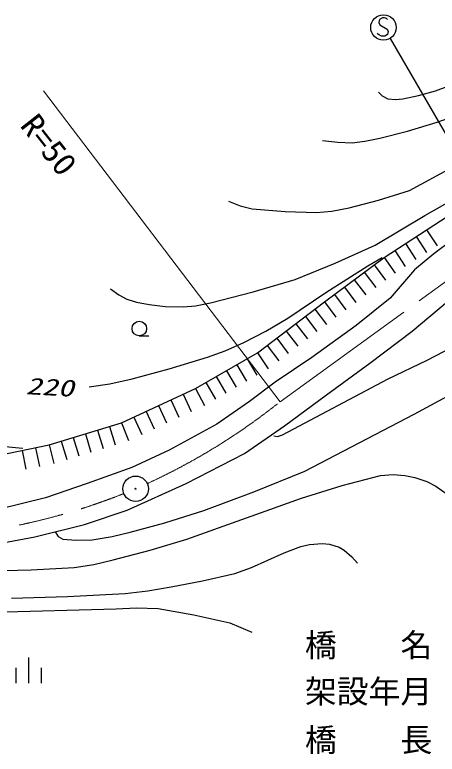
# Model space of a CAD drawing. Units: millimetres, scale not verified. Extents: x 40000 to 680000, y 20000 to 380000.
# Drawn here: x 358173 to 391322, y 258134 to 316235 of the extents above; entities that cross this region are included whole.
import ezdxf
from ezdxf.enums import TextEntityAlignment as Align

# ---------------------------------------------------------------- set-up
doc = ezdxf.new("R2010")
doc.units = ezdxf.units.MM
doc.header["$LTSCALE"] = 1000
doc.linetypes.add('CHAIN', pattern=[18.5, 12, -1.5, 3.5, -1.5])
for name, color, linetype, lineweight in [('M-BGD', 7, 'Continuous', 25), ('M-BMK', 2, 'CHAIN', 13), ('M-BMK-SRVR', 3, 'Continuous', 25), ('M-STR-HTXT', 7, 'Continuous', 13), ('M-TTL-BAND', 7, 'Continuous', 25)]:
    doc.layers.add(name, color=color, linetype=linetype, lineweight=lineweight)
doc.styles.add('ＭＳ ゴシック', font='')
doc.styles.get('ＭＳ ゴシック').set_extended_font_data('MS Gothic')

msp = doc.modelspace()

# ---------------------------------------------------------------- linework, layer by layer
at = {"layer": 'M-BGD'}
for p, q in [((387157, 297168), (392998, 300977)), ((390495, 299345), (391314, 298088)), ((393464, 299277), (391067, 297447)), ((389660, 298801), (390480, 297544)), ((388826, 298256), (389645, 297000)), ((387992, 297712), (388811, 296456)), ((382474, 293671), (387157, 297168)), ((387157, 297168), (388016, 295938)), ((391067, 297447), (389541, 296183)), ((386377, 296585), (387274, 295383)), ((385596, 296003), (386494, 294801)), ((389541, 296183), (387624, 293960)), ((384816, 295420), (385713, 294218)), ((384035, 294837), (384933, 293635)), ((383255, 294254), (384152, 293052)), ((377229, 289675), (382474, 293671)), ((382474, 293671), (383378, 292474)), ((387624, 293960), (384965, 291824)), ((389348, 291388), (392138, 293698)), ((381725, 293101), (382634, 291907)), ((380976, 292530), (381885, 291337)), ((380226, 291959), (381136, 290766)), ((384965, 291824), (381478, 289296)), ((379477, 291388), (380386, 290195)), ((386036, 288860), (389348, 291388)), ((367945, 291011), (368695, 291011)), ((378728, 290817), (379637, 289624)), ((377979, 290246), (378888, 289053)), ((372359, 286865), (377229, 289675)), ((377229, 289675), (378060, 288427)), ((376418, 289207), (377167, 287908)), ((381478, 289296), (378601, 287378)), ((382636, 286376), (386036, 288860)), ((374794, 288270), (375544, 286971)), ((375606, 288739), (376355, 287439)), ((373982, 287802), (374732, 286503)), ((373171, 287334), (373920, 286034)), ((378601, 287378), (376596, 285853)), ((366552, 284180), (372359, 286865)), ((372359, 286865), (373049, 285534)), ((370423, 285970), (371053, 284609)), ((371391, 286418), (372021, 285056)), ((379326, 283935), (382636, 286376)), ((369455, 285523), (370085, 284161)), ((376596, 285853), (374025, 284066)), ((368488, 285075), (369117, 283714)), ((360870, 282432), (366552, 284180)), ((366552, 284180), (367089, 282780)), ((367520, 284628), (368149, 283266)), ((364658, 283598), (365099, 282164)), ((365605, 283889), (366046, 282455)), ((374025, 284066), (370276, 282017)), ((376188, 281756), (379326, 283935)), ((362764, 283015), (363205, 281581)), ((363711, 283306), (364152, 281873)), ((355562, 281371), (360870, 282432)), ((360870, 282432), (361238, 280978)), ((361817, 282724), (362258, 281290)), ((358747, 282008), (359041, 280537)), ((359808, 282220), (360103, 280749)), ((370276, 282017), (367349, 280666)), ((371611, 279402), (376188, 281756)), ((367349, 280666), (363863, 279402)), ((363863, 279402), (360594, 278269)), ((366991, 277310), (371611, 279402)), ((360594, 278269), (356845, 277353)), ((363635, 276177), (366991, 277310)), ((359755, 275218), (363635, 276177)), ((355135, 274346), (359755, 275218)), ((359246, 265724), (359246, 263724)), ((358246, 264924), (358246, 263724)), ((360246, 264924), (360246, 263724))]:
    msp.add_line(p, q, dxfattribs=at)
for points in [[(386728, 310157), (387004, 309861), (387454, 309621), (388062, 309573), (388623, 309636), (389848, 309882), (391180, 310266), (394425, 311475), (397812, 312848), (402359, 315036)], [(382323, 306368), (383519, 306217), (384653, 306186), (385643, 306299), (386824, 306548), (388996, 307100), (391327, 307802), (392643, 308282), (394050, 308912), (395997, 309936), (398054, 310896), (399780, 311593), (401701, 312248), (403246, 312668), (404939, 313009), (407285, 313331)], [(374934, 301584), (375870, 301224), (376790, 300978), (379386, 300779), (381859, 300693), (383053, 300812), (384407, 301063), (386726, 301679), (389160, 302436), (392528, 304274), (395862, 306228), (397801, 307444), (399728, 308794), (400511, 309352), (401393, 309823), (402332, 310181), (403377, 310453), (404320, 310569), (405320, 310579), (407985, 310497), (410801, 310516), (413300, 310868)], [(365696, 294689), (366348, 294221), (366954, 293902), (367713, 293656), (368711, 293467), (369981, 293316), (371378, 293278), (372345, 293369), (373520, 293606), (376870, 294464), (380184, 295434), (383304, 296719), (386465, 298142), (390349, 300456), (394468, 302789)], [(364019, 286992), (365618, 287243), (367377, 287628), (370274, 288407), (373293, 289327), (374692, 289837), (376156, 290484), (377876, 291376), (379601, 292390), (382587, 294417), (385884, 296521), (387011, 297152)], [(378492, 283161), (378782, 283086), (379177, 283223), (387479, 287628), (390547, 289103), (393851, 290818), (395907, 292038), (397894, 293066), (398304, 293158), (399106, 293173), (399885, 293041), (400651, 292793), (401327, 292459), (401989, 292007), (404713, 289491), (407349, 286857), (407547, 286360), (407656, 285764), (407646, 285209), (407490, 284425), (407169, 283148), (406947, 281833), (406793, 280045)], [(341407, 292321), (341280, 291730), (341301, 291123), (341497, 290548), (341813, 290012), (342332, 289400), (342936, 288873), (344123, 288083), (345516, 287288), (347584, 286252), (349679, 285086), (350645, 284326), (351816, 283568), (353390, 283084), (355337, 282607), (356634, 282379), (358227, 282224), (358790, 282184)], [(361351, 275601), (361577, 275248), (361939, 275024), (362981, 274955), (364244, 274989), (365826, 275247), (367221, 275572), (369960, 276328), (373015, 277283), (376939, 278762), (380945, 280385), (389519, 284847), (392748, 286614)], [(343625, 273302), (345407, 273047), (347268, 272891), (351696, 272660), (356224, 272531), (359454, 272610), (362824, 272796), (364372, 273050), (365888, 273401), (368789, 274164), (371684, 275031), (380676, 278262), (383874, 279246), (386873, 280040), (387873, 280103), (388771, 280041), (389559, 279885), (390503, 279559), (391217, 279193), (391854, 278747), (392820, 277848)], [(357924, 270390), (362304, 270521), (366830, 270765), (368619, 270968), (370436, 271279), (372913, 271745), (375437, 272338), (376751, 272813), (378034, 273386), (379305, 273967), (380622, 274451), (381303, 274609), (382307, 274684), (382858, 274630), (383626, 274399), (384013, 274171), (384612, 273641), (385055, 273149)], [(356454, 269301), (366125, 269555), (367713, 269632), (369411, 269587), (372220, 269097), (375048, 268469), (376779, 267734)]]:
    msp.add_lwpolyline(points, dxfattribs=at)
msp.add_circle((367945, 291581), 570, dxfattribs=at)
at = {"layer": 'M-BMK'}
msp.add_line((378987, 285830), (395977, 298164), dxfattribs=at)
for centre, start, end in [((347719, 324847), 294.64413, 308.70824), ((348248, 325074), 266.40565, 291.69247)]:
    msp.add_arc(centre, 50000, start, end, dxfattribs=at)
at = {"layer": 'M-BMK-SRVR'}
for radius in [1000, 40]:
    msp.add_circle((367655, 278994), radius, dxfattribs=at)
at = {"layer": 'M-STR-HTXT'}
msp.add_line((360420, 310251), (378987, 285830), dxfattribs=at)
at = {"layer": 'M-TTL-BAND'}
for p, q in [((386785, 315875), (386745, 315635)), ((386745, 315635), (386825, 315435)), ((387025, 315995), (386785, 315875)), ((387185, 315995), (387025, 315995)), ((387345, 315955), (387185, 315995)), ((387425, 315875), (387345, 315955)), ((386825, 315435), (387385, 315115)), ((387385, 315115), (387465, 314915)), ((387465, 314915), (387425, 314675)), ((386705, 314675), (386625, 314795)), ((386945, 314555), (386705, 314675)), ((387225, 314555), (386945, 314555)), ((387425, 314675), (387225, 314555)), ((387639, 314367), (395515, 300752))]:
    msp.add_line(p, q, dxfattribs=at)
msp.add_circle((387105, 315235), 1000, dxfattribs=at)

# ---------------------------------------------------------------- texts
at = {"layer": 'M-BGD', "style": 'ＭＳ ゴシック', "oblique": 15, "width": 1.4}
msp.add_text('220', height=1320, rotation=356.9, dxfattribs=at).set_placement((358999, 286032), align=Align.BOTTOM_LEFT)
at = {"layer": 'M-STR-HTXT', "style": 'ＭＳ ゴシック', "width": 1.05}
msp.add_text('R=50', height=1833, rotation=308.1, dxfattribs=at).set_placement((358085, 307179), align=Align.BOTTOM_LEFT)
at = {"layer": 'M-STR-HTXT', "style": 'ＭＳ ゴシック'}
for s, p in [('橋\u3000\u3000名', (380939, 265236)), ('架設年月', (380939, 261602)), ('橋\u3000\u3000長', (380939, 257792))]:
    msp.add_text(s, height=1833, dxfattribs=at).set_placement(p, align=Align.BOTTOM_LEFT)

doc.saveas('drawing.dxf')
